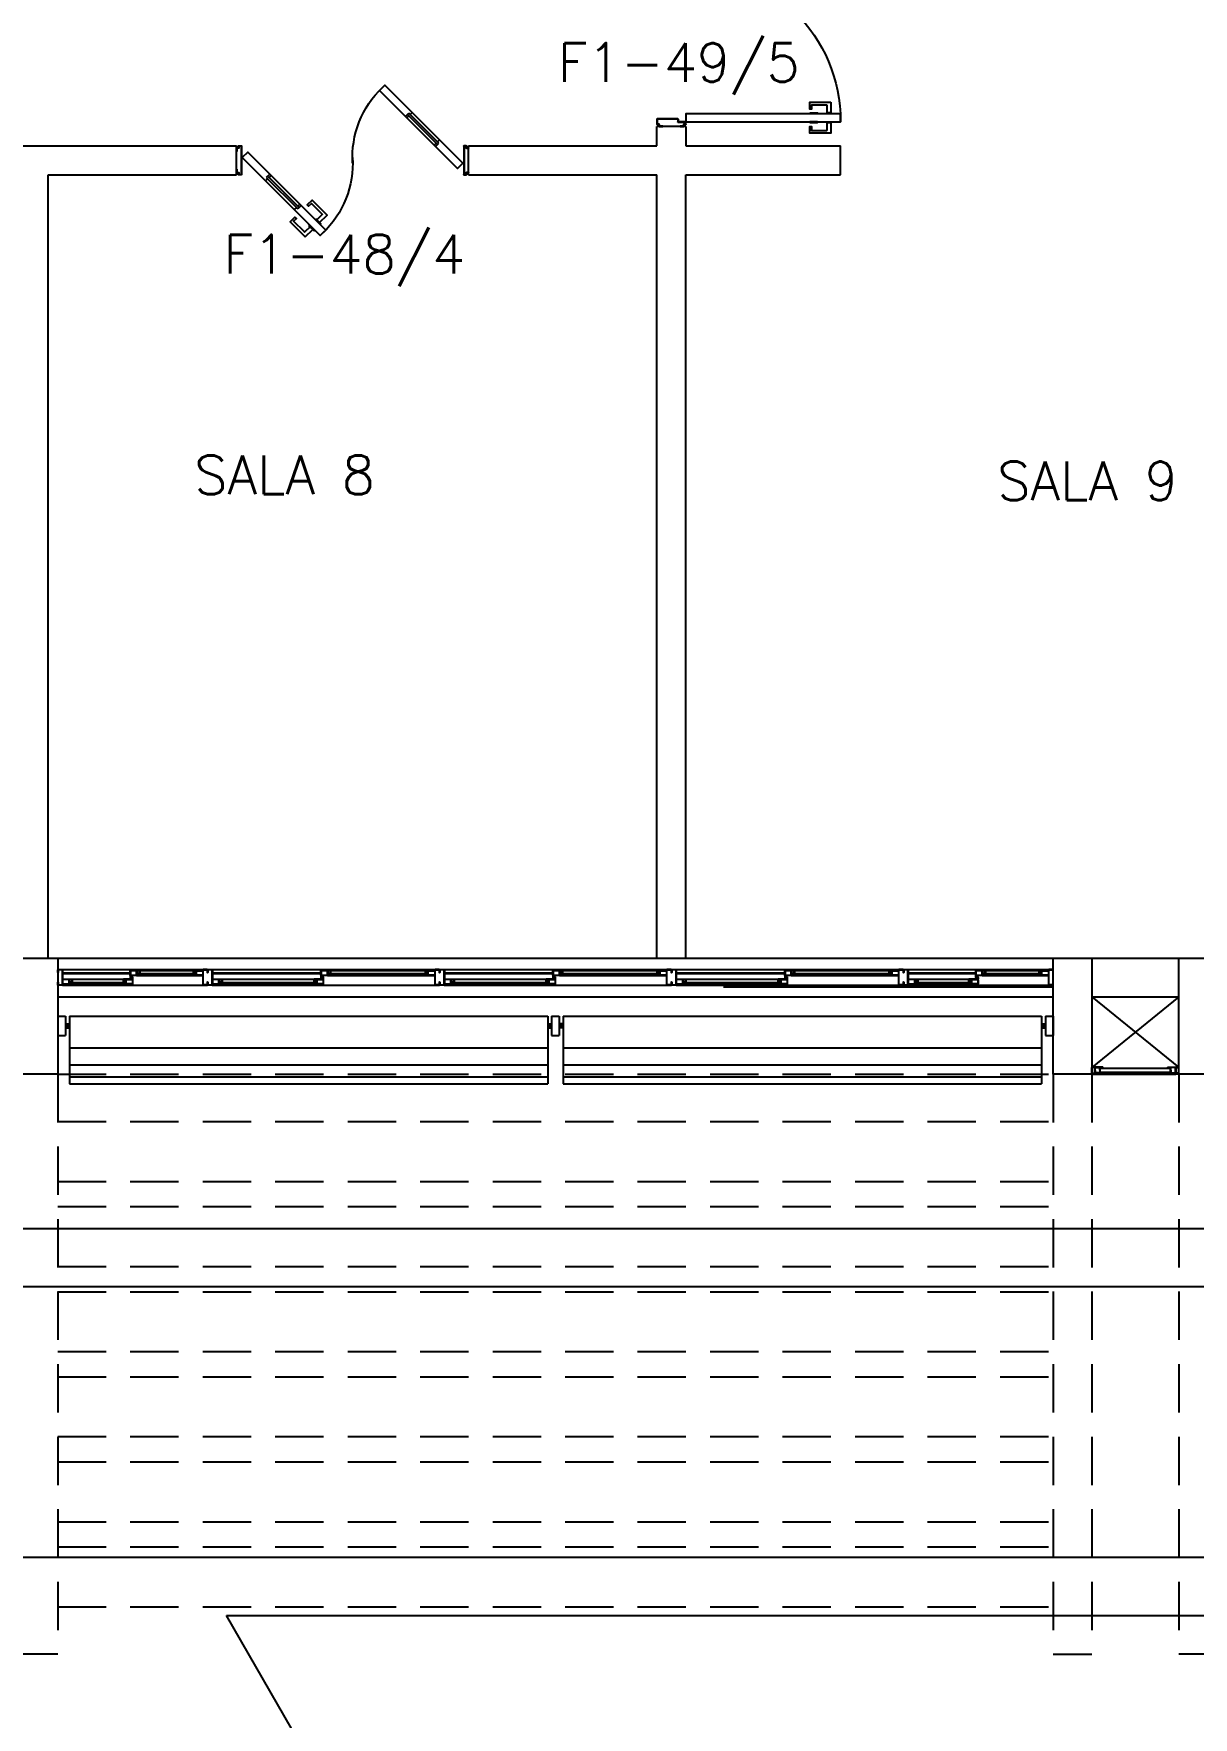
# Model space of a CAD drawing. Header units: millimetres. Extents: x 2801 to 3319, y 1187 to 1422.
# Drawn here: x 3021.05 to 3027.05, y 1310.42 to 1319.13 of the extents above; entities that cross this region are included whole.
import ezdxf

# ---------------------------------------------------------------- set-up
doc = ezdxf.new("R2010")
doc.units = ezdxf.units.MM
doc.linetypes.add('HIDDEN', pattern=[0.375, 0.25, -0.125])
for name, color, linetype in [('AR- ALV1', 235, 'Continuous'), ('AR-ALV', 2, 'Continuous'), ('AR-BRISES', 1, 'Continuous'), ('AR-CALÇADA', 1, 'Continuous'), ('AR-ESQ', 1, 'Continuous'), ('AR-ESTC', 3, 'Continuous'), ('AR-PEITORIL', 1, 'Continuous'), ('AR-PERGOLAPROJ', 1, 'HIDDEN'), ('ar-podotactil', 1, 'Continuous'), ('AR-PORTA', 1, 'Continuous'), ('AR-SHAFT', 1, 'Continuous'), ('BR-LINHAS', 1, 'Continuous'), ('BR-MONTANTE', 242, 'Continuous'), ('BR-PAINEL', 1, 'Continuous'), ('BR-SUPORTE', 1, 'Continuous'), ('DT-ESQ-BAGUETE-C', 2, 'Continuous'), ('DT-ESQ-BAGUETE-V', 1, 'Continuous'), ('DT-ESQ-CHAPA DOBRADA-V', 1, 'Continuous'), ('DT-ESQ-PERFIL CADEIRA-C', 2, 'Continuous'), ('DT-ESQ-PERFIL CADEIRA-V', 1, 'Continuous'), ('DT-ESQ-PERFIL U SIMPLES-C', 2, 'Continuous'), ('DT-ESQ-PERFIL U-C', 2, 'Continuous'), ('DT-ESQ-PERFIL U-V', 1, 'Continuous'), ('DT-ESQ-VENEZIANA-C', 2, 'Continuous'), ('DT-ESQ-VENEZIANA-V', 2, 'Continuous'), ('DT-ESQ-VIDRO-C', 2, 'Continuous'), ('ENDEREÇO', 2, 'Continuous'), ('maçaneta', 1, 'Continuous'), ('mov', 1, 'Continuous'), ('PG-PROJ', 1, 'HIDDEN'), ('PM-PERFIL U-C', 2, 'Continuous'), ('PM-VIDRO', 1, 'Continuous'), ('pm1', 2, 'Continuous'), ('pm2', 2, 'Continuous'), ('TEXTO', 2, 'Continuous')]:
    doc.layers.add(name, color=color, linetype=linetype)
doc.styles.add('UNB-100', font='simplex.shx', dxfattribs={"height": 0.2})
doc.styles.add('UNB1-100', font='simplex.shx', dxfattribs={"height": 0.2})

# ---------------------------------------------------------------- blocks, each defined once
blk = doc.blocks.new('EF40-P')
at = {"layer": 'DT-ESQ-BAGUETE-C', "color": 2, "ltscale": 0.1}
for points in [[(0.4225, -0.08), (0.409, -0.08), (0.409, -0.0785), (0.422, -0.0785, 0.414214), (0.4225, -0.078), (0.4225, -0.067, 0.414214), (0.422, -0.0665), (0.409, -0.0665), (0.409, -0.065), (0.4225, -0.065, -0.414214), (0.424, -0.0665), (0.424, -0.0785, -0.414214)], [(0.7015, -0.08), (0.715, -0.08), (0.715, -0.0785), (0.702, -0.0785, -0.414214), (0.7015, -0.078), (0.7015, -0.067, -0.414214), (0.702, -0.0665), (0.715, -0.0665), (0.715, -0.065), (0.7015, -0.065, 0.414214), (0.7, -0.0665), (0.7, -0.0785, 0.414214)], [(1.41, -0.08), (1.3965, -0.08), (1.3965, -0.0785), (1.4095, -0.0785, 0.414214), (1.41, -0.078), (1.41, -0.067, 0.414214), (1.4095, -0.0665), (1.3965, -0.0665), (1.3965, -0.065), (1.41, -0.065, -0.414214), (1.4115, -0.0665), (1.4115, -0.0785, -0.414214)], [(1.9015, -0.08), (1.915, -0.08), (1.915, -0.0785), (1.902, -0.0785, -0.414214), (1.9015, -0.078), (1.9015, -0.067, -0.414214), (1.902, -0.0665), (1.915, -0.0665), (1.915, -0.065), (1.9015, -0.065, 0.414214), (1.9, -0.0665), (1.9, -0.0785, 0.414214)], [(2.61, -0.08), (2.5965, -0.08), (2.5965, -0.0785), (2.6095, -0.0785, 0.414214), (2.61, -0.078), (2.61, -0.067, 0.414214), (2.6095, -0.0665), (2.5965, -0.0665), (2.5965, -0.065), (2.61, -0.065, -0.414214), (2.6115, -0.0665), (2.6115, -0.0785, -0.414214)], [(3.1015, -0.08), (3.115, -0.08), (3.115, -0.0785), (3.102, -0.0785, -0.414214), (3.1015, -0.078), (3.1015, -0.067, -0.414214), (3.102, -0.0665), (3.115, -0.0665), (3.115, -0.065), (3.1015, -0.065, 0.414214), (3.1, -0.0665), (3.1, -0.0785, 0.414214)], [(3.81, -0.08), (3.7965, -0.08), (3.7965, -0.0785), (3.8095, -0.0785, 0.414214), (3.81, -0.078), (3.81, -0.067, 0.414214), (3.8095, -0.0665), (3.7965, -0.0665), (3.7965, -0.065), (3.81, -0.065, -0.414214), (3.8115, -0.0665), (3.8115, -0.0785, -0.414214)], [(4.3015, -0.08), (4.315, -0.08), (4.315, -0.0785), (4.302, -0.0785, -0.414214), (4.3015, -0.078), (4.3015, -0.067, -0.414214), (4.302, -0.0665), (4.315, -0.0665), (4.315, -0.065), (4.3015, -0.065, 0.414214), (4.3, -0.0665), (4.3, -0.0785, 0.414214)], [(4.7975, -0.08), (4.784, -0.08), (4.784, -0.0785), (4.797, -0.0785, 0.414214), (4.7975, -0.078), (4.7975, -0.067, 0.414214), (4.797, -0.0665), (4.784, -0.0665), (4.784, -0.065), (4.7975, -0.065, -0.414214), (4.799, -0.0665), (4.799, -0.0785, -0.414214)], [(5.0765, -0.08), (5.09, -0.08), (5.09, -0.0785), (5.077, -0.0785, -0.414214), (5.0765, -0.078), (5.0765, -0.067, -0.414214), (5.077, -0.0665), (5.09, -0.0665), (5.09, -0.065), (5.0765, -0.065, 0.414214), (5.075, -0.0665), (5.075, -0.0785, 0.414214)], [(0.0735, -0.125), (0.06, -0.125), (0.06, -0.1235), (0.073, -0.1235, 0.414214), (0.0735, -0.123), (0.0735, -0.112, 0.414214), (0.073, -0.1115), (0.06, -0.1115), (0.06, -0.11), (0.0735, -0.11, -0.414214), (0.075, -0.1115), (0.075, -0.1235, -0.414214)], [(0.339, -0.125), (0.3525, -0.125), (0.3525, -0.1235), (0.3395, -0.1235, -0.414214), (0.339, -0.123), (0.339, -0.112, -0.414214), (0.3395, -0.1115), (0.3525, -0.1115), (0.3525, -0.11), (0.339, -0.11, 0.414214), (0.3375, -0.1115), (0.3375, -0.1235, 0.414214)], [(0.8485, -0.125), (0.835, -0.125), (0.835, -0.1235), (0.848, -0.1235, 0.414214), (0.8485, -0.123), (0.8485, -0.112, 0.414214), (0.848, -0.1115), (0.835, -0.1115), (0.835, -0.11), (0.8485, -0.11, -0.414214), (0.85, -0.1115), (0.85, -0.1235, -0.414214)], [(1.3265, -0.125), (1.34, -0.125), (1.34, -0.1235), (1.327, -0.1235, -0.414214), (1.3265, -0.123), (1.3265, -0.112, -0.414214), (1.327, -0.1115), (1.34, -0.1115), (1.34, -0.11), (1.3265, -0.11, 0.414214), (1.325, -0.1115), (1.325, -0.1235, 0.414214)], [(2.0485, -0.125), (2.035, -0.125), (2.035, -0.1235), (2.048, -0.1235, 0.414214), (2.0485, -0.123), (2.0485, -0.112, 0.414214), (2.048, -0.1115), (2.035, -0.1115), (2.035, -0.11), (2.0485, -0.11, -0.414214), (2.05, -0.1115), (2.05, -0.1235, -0.414214)], [(2.5265, -0.125), (2.54, -0.125), (2.54, -0.1235), (2.527, -0.1235, -0.414214), (2.5265, -0.123), (2.5265, -0.112, -0.414214), (2.527, -0.1115), (2.54, -0.1115), (2.54, -0.11), (2.5265, -0.11, 0.414214), (2.525, -0.1115), (2.525, -0.1235, 0.414214)], [(3.2485, -0.125), (3.235, -0.125), (3.235, -0.1235), (3.248, -0.1235, 0.414214), (3.2485, -0.123), (3.2485, -0.112, 0.414214), (3.248, -0.1115), (3.235, -0.1115), (3.235, -0.11), (3.2485, -0.11, -0.414214), (3.25, -0.1115), (3.25, -0.1235, -0.414214)], [(3.7265, -0.125), (3.74, -0.125), (3.74, -0.1235), (3.727, -0.1235, -0.414214), (3.7265, -0.123), (3.7265, -0.112, -0.414214), (3.727, -0.1115), (3.74, -0.1115), (3.74, -0.11), (3.7265, -0.11, 0.414214), (3.725, -0.1115), (3.725, -0.1235, 0.414214)], [(4.4485, -0.125), (4.435, -0.125), (4.435, -0.1235), (4.448, -0.1235, 0.414214), (4.4485, -0.123), (4.4485, -0.112, 0.414214), (4.448, -0.1115), (4.435, -0.1115), (4.435, -0.11), (4.4485, -0.11, -0.414214), (4.45, -0.1115), (4.45, -0.1235, -0.414214)], [(4.714, -0.125), (4.7275, -0.125), (4.7275, -0.1235), (4.7145, -0.1235, -0.414214), (4.714, -0.123), (4.714, -0.112, -0.414214), (4.7145, -0.1115), (4.7275, -0.1115), (4.7275, -0.11), (4.714, -0.11, 0.414214), (4.7125, -0.1115), (4.7125, -0.1235, 0.414214)]]:
    blk.add_lwpolyline(points, format="xyb", close=True, dxfattribs=at)
at = {"layer": 'DT-ESQ-BAGUETE-V', "ltscale": 0.1}
for p, q in [((0.4225, -0.065), (0.7015, -0.065)), ((1.41, -0.065), (1.9015, -0.065)), ((2.61, -0.065), (3.1015, -0.065)), ((3.81, -0.065), (4.3015, -0.065)), ((4.7975, -0.065), (5.0765, -0.065))]:
    blk.add_line(p, q, dxfattribs=at)
at = {"layer": 'DT-ESQ-BAGUETE-V', "color": 1, "ltscale": 0.1}
for p, q in [((0.0735, -0.11), (0.339, -0.11)), ((0.8485, -0.11), (1.3265, -0.11)), ((2.0485, -0.11), (2.5265, -0.11)), ((3.2485, -0.11), (3.7265, -0.11)), ((4.4485, -0.11), (4.714, -0.11))]:
    blk.add_line(p, q, dxfattribs=at)
at = {"layer": 'DT-ESQ-CHAPA DOBRADA-V', "ltscale": 0.1}
for p, q in [((0.025, -0.077), (0.374, -0.077)), ((0.025, -0.08), (0.374, -0.08)), ((0.8, -0.077), (1.3615, -0.077)), ((0.8, -0.08), (1.3615, -0.08)), ((4.4, -0.077), (4.749, -0.077)), ((4.4, -0.08), (4.749, -0.08))]:
    blk.add_line(p, q, dxfattribs=at)
at = {"layer": 'DT-ESQ-CHAPA DOBRADA-V', "color": 1, "ltscale": 0.1}
for p, q in [((2, -0.077), (2.5615, -0.077)), ((2, -0.08), (2.5615, -0.08)), ((3.2, -0.077), (3.7615, -0.077)), ((3.2, -0.08), (3.7615, -0.08))]:
    blk.add_line(p, q, dxfattribs=at)
at = {"layer": 'DT-ESQ-PERFIL CADEIRA-C', "color": 2, "ltscale": 0.1}
for p, q in [((0.025, -0.1335), (0.0735, -0.1335)), ((0.3855, -0.1335), (0.339, -0.1335)), ((0.376, -0.0885), (0.4225, -0.0885)), ((0.75, -0.0885), (0.7015, -0.0885)), ((0.8, -0.1335), (0.8485, -0.1335)), ((1.373, -0.1335), (1.3265, -0.1335)), ((1.3635, -0.0885), (1.41, -0.0885)), ((1.95, -0.0885), (1.9015, -0.0885)), ((2, -0.1335), (2.0485, -0.1335)), ((2.573, -0.1335), (2.5265, -0.1335)), ((2.5635, -0.0885), (2.61, -0.0885)), ((3.15, -0.0885), (3.1015, -0.0885)), ((3.2, -0.1335), (3.2485, -0.1335)), ((3.773, -0.1335), (3.7265, -0.1335)), ((3.7635, -0.0885), (3.81, -0.0885)), ((4.35, -0.0885), (4.3015, -0.0885)), ((4.7605, -0.1335), (4.714, -0.1335)), ((4.751, -0.0885), (4.7975, -0.0885)), ((5.125, -0.0885), (5.0765, -0.0885))]:
    blk.add_line(p, q, dxfattribs=at)
at = {"layer": 'DT-ESQ-PERFIL CADEIRA-C', "ltscale": 0.1}
blk.add_line((4.4, -0.1335), (4.4485, -0.1335), dxfattribs=at)
at = {"layer": 'DT-ESQ-PERFIL CADEIRA-C', "color": 2, "ltscale": 0.1}
for points in [[(0.4225, -0.087, -1), (0.4225, -0.09), (0.376, -0.09, -0.414214), (0.374, -0.088), (0.374, -0.067, -0.414214), (0.376, -0.065), (0.4075, -0.065, -0.414214), (0.409, -0.0665), (0.409, -0.087)], [(0.409, -0.0885, -0.198913), (0.4079, -0.0881, -0.198913), (0.4075, -0.087), (0.4075, -0.067, 0.414214), (0.407, -0.0665), (0.376, -0.0665, 0.414214), (0.3755, -0.067), (0.3755, -0.088, 0.414214), (0.376, -0.0885)], [(0.7015, -0.09), (0.75, -0.09), (0.75, -0.0885), (0.715, -0.0885, 0.198912), (0.7161, -0.0881, 0.198913), (0.7165, -0.087), (0.7165, -0.067, -0.414214), (0.717, -0.0665), (0.75, -0.0665), (0.75, -0.065), (0.7165, -0.065, 0.414214), (0.715, -0.0665), (0.715, -0.0785), (0.715, -0.08), (0.715, -0.087), (0.7015, -0.087, 1)], [(1.41, -0.087, -1), (1.41, -0.09), (1.3635, -0.09, -0.414214), (1.3615, -0.088), (1.3615, -0.067, -0.414214), (1.3635, -0.065), (1.395, -0.065, -0.414214), (1.3965, -0.0665), (1.3965, -0.087)], [(1.3965, -0.0885, -0.198913), (1.3954, -0.0881, -0.198913), (1.395, -0.087), (1.395, -0.067, 0.414214), (1.3945, -0.0665), (1.3635, -0.0665, 0.414214), (1.363, -0.067), (1.363, -0.088, 0.414214), (1.3635, -0.0885)], [(1.9015, -0.09), (1.95, -0.09), (1.95, -0.0885), (1.915, -0.0885, 0.198912), (1.9161, -0.0881, 0.198913), (1.9165, -0.087), (1.9165, -0.067, -0.414214), (1.917, -0.0665), (1.95, -0.0665), (1.95, -0.065), (1.9165, -0.065, 0.414214), (1.915, -0.0665), (1.915, -0.0785), (1.915, -0.08), (1.915, -0.087), (1.9015, -0.087, 1)], [(2.61, -0.087, -1), (2.61, -0.09), (2.5635, -0.09, -0.414214), (2.5615, -0.088), (2.5615, -0.067, -0.414214), (2.5635, -0.065), (2.595, -0.065, -0.414214), (2.5965, -0.0665), (2.5965, -0.087)], [(2.5965, -0.0885, -0.198913), (2.5954, -0.0881, -0.198913), (2.595, -0.087), (2.595, -0.067, 0.414214), (2.5945, -0.0665), (2.5635, -0.0665, 0.414214), (2.563, -0.067), (2.563, -0.088, 0.414214), (2.5635, -0.0885)], [(3.1015, -0.09), (3.15, -0.09), (3.15, -0.0885), (3.115, -0.0885, 0.198912), (3.1161, -0.0881, 0.198913), (3.1165, -0.087), (3.1165, -0.067, -0.414214), (3.117, -0.0665), (3.15, -0.0665), (3.15, -0.065), (3.1165, -0.065, 0.414214), (3.115, -0.0665), (3.115, -0.0785), (3.115, -0.08), (3.115, -0.087), (3.1015, -0.087, 1)], [(3.81, -0.087, -1), (3.81, -0.09), (3.7635, -0.09, -0.414214), (3.7615, -0.088), (3.7615, -0.067, -0.414214), (3.7635, -0.065), (3.795, -0.065, -0.414214), (3.7965, -0.0665), (3.7965, -0.087)], [(3.7965, -0.0885, -0.198913), (3.7954, -0.0881, -0.198913), (3.795, -0.087), (3.795, -0.067, 0.414214), (3.7945, -0.0665), (3.7635, -0.0665, 0.414214), (3.763, -0.067), (3.763, -0.088, 0.414214), (3.7635, -0.0885)], [(4.3015, -0.09), (4.35, -0.09), (4.35, -0.0885), (4.315, -0.0885, 0.198912), (4.3161, -0.0881, 0.198913), (4.3165, -0.087), (4.3165, -0.067, -0.414214), (4.317, -0.0665), (4.35, -0.0665), (4.35, -0.065), (4.3165, -0.065, 0.414214), (4.315, -0.0665), (4.315, -0.0785), (4.315, -0.08), (4.315, -0.087), (4.3015, -0.087, 1)], [(4.7975, -0.087, -1), (4.7975, -0.09), (4.751, -0.09, -0.414214), (4.749, -0.088), (4.749, -0.067, -0.414214), (4.751, -0.065), (4.7825, -0.065, -0.414214), (4.784, -0.0665), (4.784, -0.087)], [(4.784, -0.0885, -0.198913), (4.7829, -0.0881, -0.198913), (4.7825, -0.087), (4.7825, -0.067, 0.414214), (4.782, -0.0665), (4.751, -0.0665, 0.414214), (4.7505, -0.067), (4.7505, -0.088, 0.414214), (4.751, -0.0885)], [(5.0765, -0.09), (5.125, -0.09), (5.125, -0.0885), (5.09, -0.0885, 0.198912), (5.0911, -0.0881, 0.198913), (5.0915, -0.087), (5.0915, -0.067, -0.414214), (5.092, -0.0665), (5.125, -0.0665), (5.125, -0.065), (5.0915, -0.065, 0.414214), (5.09, -0.0665), (5.09, -0.0785), (5.09, -0.08), (5.09, -0.087), (5.0765, -0.087, 1)], [(0.0735, -0.135), (0.025, -0.135), (0.025, -0.1335), (0.06, -0.1335, -0.198912), (0.0589, -0.1331, -0.198913), (0.0585, -0.132), (0.0585, -0.112, 0.414214), (0.058, -0.1115), (0.025, -0.1115), (0.025, -0.11), (0.0585, -0.11, -0.414214), (0.06, -0.1115), (0.06, -0.1235), (0.06, -0.125), (0.06, -0.132), (0.0735, -0.132, -1)], [(0.339, -0.132, 1), (0.339, -0.135), (0.3855, -0.135, 0.414214), (0.3875, -0.133), (0.3875, -0.112, 0.414214), (0.3855, -0.11), (0.354, -0.11, 0.414214), (0.3525, -0.1115), (0.3525, -0.132)], [(0.3525, -0.1335, 0.198913), (0.3536, -0.1331, 0.198913), (0.354, -0.132), (0.354, -0.112, -0.414214), (0.3545, -0.1115), (0.3855, -0.1115, -0.414214), (0.386, -0.112), (0.386, -0.133, -0.414214), (0.3855, -0.1335)], [(0.8485, -0.135), (0.8, -0.135), (0.8, -0.1335), (0.835, -0.1335, -0.198912), (0.8339, -0.1331, -0.198913), (0.8335, -0.132), (0.8335, -0.112, 0.414214), (0.833, -0.1115), (0.8, -0.1115), (0.8, -0.11), (0.8335, -0.11, -0.414214), (0.835, -0.1115), (0.835, -0.1235), (0.835, -0.125), (0.835, -0.132), (0.8485, -0.132, -1)], [(1.3265, -0.132, 1), (1.3265, -0.135), (1.373, -0.135, 0.414214), (1.375, -0.133), (1.375, -0.112, 0.414214), (1.373, -0.11), (1.3415, -0.11, 0.414214), (1.34, -0.1115), (1.34, -0.132)], [(1.34, -0.1335, 0.198913), (1.3411, -0.1331, 0.198913), (1.3415, -0.132), (1.3415, -0.112, -0.414214), (1.342, -0.1115), (1.373, -0.1115, -0.414214), (1.3735, -0.112), (1.3735, -0.133, -0.414214), (1.373, -0.1335)], [(2.0485, -0.135), (2, -0.135), (2, -0.1335), (2.035, -0.1335, -0.198912), (2.0339, -0.1331, -0.198913), (2.0335, -0.132), (2.0335, -0.112, 0.414214), (2.033, -0.1115), (2, -0.1115), (2, -0.11), (2.0335, -0.11, -0.414214), (2.035, -0.1115), (2.035, -0.1235), (2.035, -0.125), (2.035, -0.132), (2.0485, -0.132, -1)], [(2.5265, -0.132, 1), (2.5265, -0.135), (2.573, -0.135, 0.414214), (2.575, -0.133), (2.575, -0.112, 0.414214), (2.573, -0.11), (2.5415, -0.11, 0.414214), (2.54, -0.1115), (2.54, -0.132)], [(2.54, -0.1335, 0.198913), (2.5411, -0.1331, 0.198913), (2.5415, -0.132), (2.5415, -0.112, -0.414214), (2.542, -0.1115), (2.573, -0.1115, -0.414214), (2.5735, -0.112), (2.5735, -0.133, -0.414214), (2.573, -0.1335)], [(3.2485, -0.135), (3.2, -0.135), (3.2, -0.1335), (3.235, -0.1335, -0.198912), (3.2339, -0.1331, -0.198913), (3.2335, -0.132), (3.2335, -0.112, 0.414214), (3.233, -0.1115), (3.2, -0.1115), (3.2, -0.11), (3.2335, -0.11, -0.414214), (3.235, -0.1115), (3.235, -0.1235), (3.235, -0.125), (3.235, -0.132), (3.2485, -0.132, -1)], [(3.7265, -0.132, 1), (3.7265, -0.135), (3.773, -0.135, 0.414214), (3.775, -0.133), (3.775, -0.112, 0.414214), (3.773, -0.11), (3.7415, -0.11, 0.414214), (3.74, -0.1115), (3.74, -0.132)], [(3.74, -0.1335, 0.198913), (3.7411, -0.1331, 0.198913), (3.7415, -0.132), (3.7415, -0.112, -0.414214), (3.742, -0.1115), (3.773, -0.1115, -0.414214), (3.7735, -0.112), (3.7735, -0.133, -0.414214), (3.773, -0.1335)], [(4.4485, -0.135), (4.4, -0.135), (4.4, -0.1335), (4.435, -0.1335, -0.198912), (4.4339, -0.1331, -0.198913), (4.4335, -0.132), (4.4335, -0.112, 0.414214), (4.433, -0.1115), (4.4, -0.1115), (4.4, -0.11), (4.4335, -0.11, -0.414214), (4.435, -0.1115), (4.435, -0.1235), (4.435, -0.125), (4.435, -0.132), (4.4485, -0.132, -1)], [(4.714, -0.132, 1), (4.714, -0.135), (4.7605, -0.135, 0.414214), (4.7625, -0.133), (4.7625, -0.112, 0.414214), (4.7605, -0.11), (4.729, -0.11, 0.414214), (4.7275, -0.1115), (4.7275, -0.132)], [(4.7275, -0.1335, 0.198913), (4.7286, -0.1331, 0.198913), (4.729, -0.132), (4.729, -0.112, -0.414214), (4.7295, -0.1115), (4.7605, -0.1115, -0.414214), (4.761, -0.112), (4.761, -0.133, -0.414214), (4.7605, -0.1335)]]:
    blk.add_lwpolyline(points, format="xyb", close=True, dxfattribs=at)
at = {"layer": 'DT-ESQ-PERFIL CADEIRA-V', "color": 1, "ltscale": 0.1}
for p, q in [((0.0735, -0.135), (0.339, -0.135)), ((0.8485, -0.135), (1.3265, -0.135)), ((2.0485, -0.135), (2.5265, -0.135)), ((2.595, -0.09), (3.1015, -0.09)), ((3.795, -0.09), (4.3015, -0.09)), ((4.4485, -0.135), (4.714, -0.135)), ((4.7825, -0.09), (5.0765, -0.09))]:
    blk.add_line(p, q, dxfattribs=at)
at = {"layer": 'DT-ESQ-PERFIL CADEIRA-V', "ltscale": 0.1}
for p, q in [((0.4075, -0.09), (0.7015, -0.09)), ((1.395, -0.09), (1.9015, -0.09))]:
    blk.add_line(p, q, dxfattribs=at)
at = {"layer": 'DT-ESQ-PERFIL CADEIRA-V', "color": 2, "ltscale": 0.1}
blk.add_line((3.2485, -0.135), (3.7265, -0.135), dxfattribs=at)
at = {"layer": 'DT-ESQ-PERFIL U SIMPLES-C', "color": 2, "ltscale": 0.1}
for points in [[(0.376, -0.102), (0.384, -0.102), (0.384, -0.1005), (0.376, -0.1005, -0.414214), (0.3755, -0.1), (0.3755, -0.092, -0.414214), (0.376, -0.0915), (0.384, -0.0915), (0.384, -0.09), (0.376, -0.09, 0.414214), (0.374, -0.092), (0.374, -0.1, 0.414214)], [(0.3855, -0.098), (0.3775, -0.098), (0.3775, -0.0995), (0.3855, -0.0995, -0.414214), (0.386, -0.1), (0.386, -0.108, -0.414214), (0.3855, -0.1085), (0.3775, -0.1085), (0.3775, -0.11), (0.3855, -0.11, 0.414214), (0.3875, -0.108), (0.3875, -0.1, 0.414214)], [(1.3635, -0.102), (1.3715, -0.102), (1.3715, -0.1005), (1.3635, -0.1005, -0.414214), (1.363, -0.1), (1.363, -0.092, -0.414214), (1.3635, -0.0915), (1.3715, -0.0915), (1.3715, -0.09), (1.3635, -0.09, 0.414214), (1.3615, -0.092), (1.3615, -0.1, 0.414214)], [(1.373, -0.098), (1.365, -0.098), (1.365, -0.0995), (1.373, -0.0995, -0.414214), (1.3735, -0.1), (1.3735, -0.108, -0.414214), (1.373, -0.1085), (1.365, -0.1085), (1.365, -0.11), (1.373, -0.11, 0.414214), (1.375, -0.108), (1.375, -0.1, 0.414214)], [(2.5635, -0.102), (2.5715, -0.102), (2.5715, -0.1005), (2.5635, -0.1005, -0.414214), (2.563, -0.1), (2.563, -0.092, -0.414214), (2.5635, -0.0915), (2.5715, -0.0915), (2.5715, -0.09), (2.5635, -0.09, 0.414214), (2.5615, -0.092), (2.5615, -0.1, 0.414214)], [(2.573, -0.098), (2.565, -0.098), (2.565, -0.0995), (2.573, -0.0995, -0.414214), (2.5735, -0.1), (2.5735, -0.108, -0.414214), (2.573, -0.1085), (2.565, -0.1085), (2.565, -0.11), (2.573, -0.11, 0.414214), (2.575, -0.108), (2.575, -0.1, 0.414214)], [(3.7635, -0.102), (3.7715, -0.102), (3.7715, -0.1005), (3.7635, -0.1005, -0.414214), (3.763, -0.1), (3.763, -0.092, -0.414214), (3.7635, -0.0915), (3.7715, -0.0915), (3.7715, -0.09), (3.7635, -0.09, 0.414214), (3.7615, -0.092), (3.7615, -0.1, 0.414214)], [(3.773, -0.098), (3.765, -0.098), (3.765, -0.0995), (3.773, -0.0995, -0.414214), (3.7735, -0.1), (3.7735, -0.108, -0.414214), (3.773, -0.1085), (3.765, -0.1085), (3.765, -0.11), (3.773, -0.11, 0.414214), (3.775, -0.108), (3.775, -0.1, 0.414214)], [(4.751, -0.102), (4.759, -0.102), (4.759, -0.1005), (4.751, -0.1005, -0.414214), (4.7505, -0.1), (4.7505, -0.092, -0.414214), (4.751, -0.0915), (4.759, -0.0915), (4.759, -0.09), (4.751, -0.09, 0.414214), (4.749, -0.092), (4.749, -0.1, 0.414214)], [(4.7605, -0.098), (4.7525, -0.098), (4.7525, -0.0995), (4.7605, -0.0995, -0.414214), (4.761, -0.1), (4.761, -0.108, -0.414214), (4.7605, -0.1085), (4.7525, -0.1085), (4.7525, -0.11), (4.7605, -0.11, 0.414214), (4.7625, -0.108), (4.7625, -0.1, 0.414214)]]:
    blk.add_lwpolyline(points, format="xyb", close=True, dxfattribs=at)
at = {"layer": 'DT-ESQ-PERFIL U-C', "color": 2, "ltscale": 0.1}
for points in [[(0, -0.0615, -0.414214), (0.0015, -0.06), (0.0235, -0.06, -0.414214), (0.025, -0.0615), (0.025, -0.1385, -0.414214), (0.0235, -0.14), (0.0015, -0.14, -0.414214), (0, -0.1385), (0, -0.125), (0.0015, -0.125), (0.0015, -0.138, 0.414214), (0.002, -0.1385), (0.023, -0.1385, 0.414214), (0.0235, -0.138), (0.0235, -0.062, 0.414214), (0.023, -0.0615), (0.002, -0.0615, 0.414214), (0.0015, -0.062), (0.0015, -0.075), (0, -0.075)], [(0.775, -0.0615, 0.414214), (0.7735, -0.06), (0.7515, -0.06, 0.414214), (0.75, -0.0615), (0.75, -0.1385, 0.414214), (0.7515, -0.14), (0.7735, -0.14, 0.414214), (0.775, -0.1385), (0.775, -0.125), (0.7735, -0.125), (0.7735, -0.138, -0.414214), (0.773, -0.1385), (0.752, -0.1385, -0.414214), (0.7515, -0.138), (0.7515, -0.062, -0.414214), (0.752, -0.0615), (0.773, -0.0615, -0.414214), (0.7735, -0.062), (0.7735, -0.075), (0.775, -0.075)], [(0.775, -0.0615, -0.414214), (0.7765, -0.06), (0.7985, -0.06, -0.414214), (0.8, -0.0615), (0.8, -0.1385, -0.414214), (0.7985, -0.14), (0.7765, -0.14, -0.414214), (0.775, -0.1385), (0.775, -0.125), (0.7765, -0.125), (0.7765, -0.138, 0.414214), (0.777, -0.1385), (0.798, -0.1385, 0.414214), (0.7985, -0.138), (0.7985, -0.062, 0.414214), (0.798, -0.0615), (0.777, -0.0615, 0.414214), (0.7765, -0.062), (0.7765, -0.075), (0.775, -0.075)], [(1.975, -0.0615, 0.414214), (1.9735, -0.06), (1.9515, -0.06, 0.414214), (1.95, -0.0615), (1.95, -0.1385, 0.414214), (1.9515, -0.14), (1.9735, -0.14, 0.414214), (1.975, -0.1385), (1.975, -0.125), (1.9735, -0.125), (1.9735, -0.138, -0.414214), (1.973, -0.1385), (1.952, -0.1385, -0.414214), (1.9515, -0.138), (1.9515, -0.062, -0.414214), (1.952, -0.0615), (1.973, -0.0615, -0.414214), (1.9735, -0.062), (1.9735, -0.075), (1.975, -0.075)], [(1.975, -0.0615, -0.414214), (1.9765, -0.06), (1.9985, -0.06, -0.414214), (2, -0.0615), (2, -0.1385, -0.414214), (1.9985, -0.14), (1.9765, -0.14, -0.414214), (1.975, -0.1385), (1.975, -0.125), (1.9765, -0.125), (1.9765, -0.138, 0.414214), (1.977, -0.1385), (1.998, -0.1385, 0.414214), (1.9985, -0.138), (1.9985, -0.062, 0.414214), (1.998, -0.0615), (1.977, -0.0615, 0.414214), (1.9765, -0.062), (1.9765, -0.075), (1.975, -0.075)], [(3.175, -0.0615, 0.414214), (3.1735, -0.06), (3.1515, -0.06, 0.414214), (3.15, -0.0615), (3.15, -0.1385, 0.414214), (3.1515, -0.14), (3.1735, -0.14, 0.414214), (3.175, -0.1385), (3.175, -0.125), (3.1735, -0.125), (3.1735, -0.138, -0.414214), (3.173, -0.1385), (3.152, -0.1385, -0.414214), (3.1515, -0.138), (3.1515, -0.062, -0.414214), (3.152, -0.0615), (3.173, -0.0615, -0.414214), (3.1735, -0.062), (3.1735, -0.075), (3.175, -0.075)], [(3.175, -0.0615, -0.414214), (3.1765, -0.06), (3.1985, -0.06, -0.414214), (3.2, -0.0615), (3.2, -0.1385, -0.414214), (3.1985, -0.14), (3.1765, -0.14, -0.414214), (3.175, -0.1385), (3.175, -0.125), (3.1765, -0.125), (3.1765, -0.138, 0.414214), (3.177, -0.1385), (3.198, -0.1385, 0.414214), (3.1985, -0.138), (3.1985, -0.062, 0.414214), (3.198, -0.0615), (3.177, -0.0615, 0.414214), (3.1765, -0.062), (3.1765, -0.075), (3.175, -0.075)], [(4.375, -0.0615, 0.414214), (4.3735, -0.06), (4.3515, -0.06, 0.414214), (4.35, -0.0615), (4.35, -0.1385, 0.414214), (4.3515, -0.14), (4.3735, -0.14, 0.414214), (4.375, -0.1385), (4.375, -0.125), (4.3735, -0.125), (4.3735, -0.138, -0.414214), (4.373, -0.1385), (4.352, -0.1385, -0.414214), (4.3515, -0.138), (4.3515, -0.062, -0.414214), (4.352, -0.0615), (4.373, -0.0615, -0.414214), (4.3735, -0.062), (4.3735, -0.075), (4.375, -0.075)], [(4.375, -0.0615, -0.414214), (4.3765, -0.06), (4.3985, -0.06, -0.414214), (4.4, -0.0615), (4.4, -0.1385, -0.414214), (4.3985, -0.14), (4.3765, -0.14, -0.414214), (4.375, -0.1385), (4.375, -0.125), (4.3765, -0.125), (4.3765, -0.138, 0.414214), (4.377, -0.1385), (4.398, -0.1385, 0.414214), (4.3985, -0.138), (4.3985, -0.062, 0.414214), (4.398, -0.0615), (4.377, -0.0615, 0.414214), (4.3765, -0.062), (4.3765, -0.075), (4.375, -0.075)], [(5.15, -0.0615, 0.414214), (5.1485, -0.06), (5.1265, -0.06, 0.414214), (5.125, -0.0615), (5.125, -0.1385, 0.414214), (5.1265, -0.14), (5.1485, -0.14, 0.414214), (5.15, -0.1385), (5.15, -0.125), (5.1485, -0.125), (5.1485, -0.138, -0.414214), (5.148, -0.1385), (5.127, -0.1385, -0.414214), (5.1265, -0.138), (5.1265, -0.062, -0.414214), (5.127, -0.0615), (5.148, -0.0615, -0.414214), (5.1485, -0.062), (5.1485, -0.075), (5.15, -0.075)]]:
    blk.add_lwpolyline(points, format="xyb", close=True, dxfattribs=at)
at = {"layer": 'DT-ESQ-PERFIL U-V', "color": 1, "ltscale": 0.1}
for p, q in [((0.0235, -0.06), (0.7515, -0.06)), ((0.7985, -0.06), (1.9515, -0.06)), ((1.9985, -0.06), (3.1515, -0.06)), ((4.3985, -0.06), (5.1265, -0.06)), ((0.0235, -0.14), (0.7515, -0.14)), ((0.7985, -0.14), (1.9515, -0.14)), ((1.9985, -0.14), (3.1515, -0.14)), ((4.3985, -0.14), (5.1265, -0.14))]:
    blk.add_line(p, q, dxfattribs=at)
at = {"layer": 'DT-ESQ-PERFIL U-V', "ltscale": 0.1}
for p, q in [((3.1985, -0.06), (4.3515, -0.06)), ((3.1985, -0.14), (4.3515, -0.14))]:
    blk.add_line(p, q, dxfattribs=at)
at = {"layer": 'DT-ESQ-VIDRO-C', "ltscale": 0.1}
for points in [[(0.7125, -0.085), (0.7125, -0.082), (0.4115, -0.082), (0.4115, -0.085)], [(1.9125, -0.085), (1.9125, -0.082), (1.399, -0.082), (1.399, -0.085)], [(3.1125, -0.085), (3.1125, -0.082), (2.599, -0.082), (2.599, -0.085)], [(4.3125, -0.085), (4.3125, -0.082), (3.799, -0.082), (3.799, -0.085)], [(5.0875, -0.085), (5.0875, -0.082), (4.7865, -0.082), (4.7865, -0.085)], [(0.063, -0.13), (0.063, -0.127), (0.3495, -0.127), (0.3495, -0.13)], [(0.838, -0.13), (0.838, -0.127), (1.337, -0.127), (1.337, -0.13)], [(2.038, -0.13), (2.038, -0.127), (2.537, -0.127), (2.537, -0.13)], [(3.238, -0.13), (3.238, -0.127), (3.737, -0.127), (3.737, -0.13)], [(4.438, -0.13), (4.438, -0.127), (4.7245, -0.127), (4.7245, -0.13)]]:
    blk.add_lwpolyline(points, close=True, dxfattribs=at)
blk = doc.blocks.new('BR-MODULO1')
at = {"layer": 'BR-LINHAS'}
for p, q in [((0.06, -0.2648), (2.535, -0.2648)), ((2.615, -0.2648), (5.09, -0.2648)), ((0.06, -0.3524), (2.535, -0.3524)), ((0.06, -0.4147), (2.535, -0.4147)), ((2.615, -0.3524), (5.09, -0.3524)), ((2.615, -0.4147), (5.09, -0.4147))]:
    blk.add_line(p, q, dxfattribs=at)
at = {"layer": 'BR-MONTANTE'}
for p, q in [((0, -0.1), (0, -0.2)), ((0, -0.1), (0.04, -0.1)), ((0.04, -0.1), (0.04, -0.2)), ((2.5547, -0.1), (2.5947, -0.1)), ((2.5547, -0.1), (2.5547, -0.2)), ((2.5947, -0.1), (2.5947, -0.2)), ((5.11, -0.1), (5.11, -0.2)), ((5.11, -0.1), (5.15, -0.1)), ((5.15, -0.1), (5.15, -0.2)), ((0, -0.2), (0.04, -0.2)), ((2.5547, -0.2), (2.5947, -0.2)), ((5.11, -0.2), (5.15, -0.2))]:
    blk.add_line(p, q, dxfattribs=at)
at = {"layer": 'BR-PAINEL'}
for p, q in [((0.06, -0.1), (2.535, -0.1)), ((0.06, -0.1), (0.06, -0.45)), ((2.535, -0.1), (2.535, -0.45)), ((2.615, -0.1), (2.615, -0.45)), ((2.615, -0.1), (5.09, -0.1)), ((5.09, -0.1), (5.09, -0.45)), ((0.06, -0.45), (2.535, -0.45)), ((2.615, -0.45), (5.09, -0.45))]:
    blk.add_line(p, q, dxfattribs=at)
at = {"layer": 'BR-SUPORTE'}
for p, q in [((0.04, -0.14), (0.06, -0.14)), ((0.04, -0.16), (0.06, -0.16)), ((0.05, -0.14), (0.05, -0.16)), ((2.5347, -0.14), (2.5547, -0.14)), ((2.5347, -0.16), (2.5547, -0.16)), ((2.5447, -0.14), (2.5447, -0.16)), ((2.6147, -0.14), (2.5947, -0.14)), ((2.6147, -0.16), (2.5947, -0.16)), ((2.6047, -0.14), (2.6047, -0.16)), ((5.09, -0.14), (5.11, -0.14)), ((5.09, -0.16), (5.11, -0.16)), ((5.1, -0.14), (5.1, -0.16))]:
    blk.add_line(p, q, dxfattribs=at)
blk = doc.blocks.new('PG-MODULO1-PJ-B')
at = {"layer": 'PG-PROJ'}
for p, q in [((0, 0), (0, -3)), ((5.55, 0), (5.55, -3)), ((0.2, 0), (5.35, 0)), ((0.2, 0), (0.2, -3)), ((5.35, 0), (5.35, -3)), ((0.2, -0.2454), (5.35, -0.2454)), ((0.2, -0.5546), (5.35, -0.5546)), ((0.2, -0.6854), (5.35, -0.6854)), ((0.2, -0.9946), (5.35, -0.9946)), ((0.2, -1.1254), (5.35, -1.1254)), ((0.2, -1.4346), (5.35, -1.4346)), ((0.2, -1.5654), (5.35, -1.5654)), ((0.2, -1.8746), (5.35, -1.8746)), ((0.2, -2.0054), (5.35, -2.0054)), ((0.2, -2.3146), (5.35, -2.3146)), ((0.2, -2.4454), (5.35, -2.4454)), ((0.2, -2.7546), (5.35, -2.7546)), ((0.2, -3), (0, -3)), ((5.35, -3), (5.55, -3))]:
    blk.add_line(p, q, dxfattribs=at)
blk = doc.blocks.new('PM7')
at = {"layer": 'maçaneta'}
for points in [[(0.7706, -0.247), (0.7317, -0.2081), (0.8095, -0.1303), (0.8343, -0.1551), (0.8272, -0.1622), (0.8131, -0.148), (0.7576, -0.2035, 0.414214), (0.7576, -0.2056), (0.7848, -0.2329)], [(0.8449, -0.3213), (0.806, -0.2824), (0.8201, -0.2682), (0.8474, -0.2954, 0.414214), (0.8495, -0.2954), (0.905, -0.2399), (0.8908, -0.2258), (0.8979, -0.2187), (0.9227, -0.2435)]]:
    blk.add_lwpolyline(points, format="xyb", close=True, dxfattribs=at)
for points in [[(0.7918, -0.2258), (0.7636, -0.2541), (0.7671, -0.2576), (0.7954, -0.2293)], [(0.8272, -0.2612), (0.7989, -0.2894), (0.7954, -0.2859), (0.8237, -0.2576)]]:
    blk.add_lwpolyline(points, close=True, dxfattribs=at)
at = {"layer": 'mov'}
for centre, start, end in [((0.0994, 0.0888), 356.80287, 46.39924), ((1.1006, 0.0612), 176.80287, 226.39924)]:
    blk.add_arc(centre, 0.5014, start, end, dxfattribs=at)
at = {"layer": 'PM-PERFIL U-C'}
for p, q in [((0, 0.12), (0, 0.1385)), ((0.002, 0.12), (0, 0.12)), ((0.0015, 0.14), (0.01, 0.14)), ((0.0105, 0.138), (0.002, 0.138)), ((0.002, 0.138), (0.002, 0.12)), ((0.01, 0.14), (0.01, 0.1485)), ((0.0115, 0.15), (0.0235, 0.15)), ((0.023, 0.148), (0.012, 0.148)), ((0.012, 0.148), (0.012, 0.1395)), ((0.023, 0.148), (0.023, 0.002)), ((0.025, 0.1485), (0.025, 0.0015)), ((1.175, 0.1485), (1.175, 0.0015)), ((1.1885, 0.15), (1.1765, 0.15)), ((1.177, 0.148), (1.188, 0.148)), ((1.177, 0.148), (1.177, 0.002)), ((1.188, 0.148), (1.188, 0.1395)), ((1.1895, 0.138), (1.198, 0.138)), ((1.19, 0.14), (1.19, 0.1485)), ((1.1985, 0.14), (1.19, 0.14)), ((1.198, 0.138), (1.198, 0.12)), ((1.198, 0.12), (1.2, 0.12)), ((1.2, 0.12), (1.2, 0.1385)), ((0, 0.0115), (0, 0.03)), ((0, 0.03), (0.002, 0.03)), ((0.01, 0.01), (0.0015, 0.01)), ((0.002, 0.03), (0.002, 0.012)), ((0.002, 0.012), (0.0105, 0.012)), ((0.01, 0.0015), (0.01, 0.01)), ((0.0235, 0), (0.0115, 0)), ((0.012, 0.0105), (0.012, 0.002)), ((0.012, 0.002), (0.023, 0.002)), ((1.1765, 0), (1.1885, 0)), ((1.188, 0.002), (1.177, 0.002)), ((1.188, 0.0105), (1.188, 0.002)), ((1.198, 0.012), (1.1895, 0.012)), ((1.19, 0.01), (1.1985, 0.01)), ((1.19, 0.0015), (1.19, 0.01)), ((1.198, 0.03), (1.198, 0.012)), ((1.2, 0.03), (1.198, 0.03)), ((1.2, 0.0115), (1.2, 0.03))]:
    blk.add_line(p, q, dxfattribs=at)
for centre, start, end in [((0.0015, 0.1385), 90, 180), ((0.0115, 0.1485), 90, 180), ((0.0105, 0.1395), 270, 0), ((0.0235, 0.1485), 0, 90), ((1.1765, 0.1485), 90, 180), ((1.1895, 0.1395), 180, 270), ((1.1885, 0.1485), 0, 90), ((1.1985, 0.1385), 0, 90), ((0.0015, 0.0115), 180, 270), ((0.0115, 0.0015), 180, 270), ((0.0105, 0.0105), 0, 90), ((0.0235, 0.0015), 269.93864, 0), ((1.1765, 0.0015), 180, 270.06136), ((1.1895, 0.0105), 90, 180), ((1.1885, 0.0015), 270, 0), ((1.1985, 0.0115), 270, 0)]:
    blk.add_arc(centre, 0.0015, start, end, dxfattribs=at)
at = {"layer": 'PM-VIDRO'}
for p, q in [((0.1607, 0.1707), (0.3021, 0.3122)), ((0.3092, 0.3051), (0.1677, 0.1637)), ((0.8838, -0.1622), (1.0323, -0.0137)), ((1.0393, -0.0207), (0.8908, -0.1692))]:
    blk.add_line(p, q, dxfattribs=at)
at = {"layer": 'pm1'}
for p, q in [((0.3021, 0.3122), (0.2915, 0.3228)), ((0.3021, 0.3122), (0.3092, 0.3192)), ((0.3268, 0.3016), (0.3092, 0.3192)), ((0.3162, 0.3122), (0.3092, 0.3051)), ((0.3198, 0.2945), (0.3092, 0.3051)), ((0.3268, 0.3016), (0.3198, 0.2945)), ((0.1536, 0.1637), (0.1607, 0.1707)), ((0.1713, 0.146), (0.1536, 0.1637)), ((0.1677, 0.1637), (0.1607, 0.1566)), ((0.1783, 0.1531), (0.1713, 0.146)), ((1.0217, -0.0031), (1.0287, 0.004)), ((1.0287, 0.004), (1.0464, -0.0137)), ((1.0323, -0.0137), (1.0393, -0.0066)), ((1.0464, -0.0137), (1.0393, -0.0207)), ((0.8661, -0.1586), (0.8732, -0.1516)), ((0.8661, -0.1586), (0.8838, -0.1763)), ((0.8732, -0.1516), (0.8838, -0.1622)), ((0.8767, -0.1692), (0.8838, -0.1622)), ((0.8908, -0.1692), (0.8838, -0.1763)), ((0.8908, -0.1692), (0.9014, -0.1798))]:
    blk.add_line(p, q, dxfattribs=at)
for points in [[(0.2915, 0.3228), (0.4329, 0.4642), (0.4612, 0.4359), (0.3198, 0.2945)], [(0.1677, 0.1637), (0.1783, 0.1531), (0.0579, 0.0326), (0.0296, 0.0609), (0.1501, 0.1813), (0.1607, 0.1707)], [(1.0323, -0.0137), (1.0217, -0.0031), (1.1421, 0.1174), (1.1704, 0.0891), (1.0499, -0.0313), (1.0393, -0.0207)], [(0.9014, -0.1798), (0.7671, -0.3142), (0.7388, -0.2859), (0.8732, -0.1516)]]:
    blk.add_lwpolyline(points, dxfattribs=at)
at = {"layer": 'pm2'}
for p, q in [((0.1501, 0.1813), (0.2915, 0.3228)), ((0.3198, 0.2945), (0.1783, 0.1531)), ((0.8732, -0.1516), (1.0217, -0.0031)), ((1.0499, -0.0313), (0.9014, -0.1798))]:
    blk.add_line(p, q, dxfattribs=at)
blk = doc.blocks.new('PM3')
at = {"layer": 'maçaneta'}
for points in [[(0.02, 0.825), (-0.035, 0.825), (-0.035, 0.715), (0, 0.715), (0, 0.725), (-0.02, 0.725), (-0.02, 0.8035, -0.414214), (-0.0185, 0.805), (0.02, 0.805)], [(0.125, 0.825), (0.07, 0.825), (0.07, 0.805), (0.1085, 0.805, -0.414214), (0.11, 0.8035), (0.11, 0.725), (0.09, 0.725), (0.09, 0.715), (0.125, 0.715)]]:
    blk.add_lwpolyline(points, format="xyb", close=True, dxfattribs=at)
for points in [[(0.02, 0.715), (0.02, 0.755), (0.025, 0.755), (0.025, 0.715)], [(0.07, 0.715), (0.07, 0.755), (0.065, 0.755), (0.065, 0.715)]]:
    blk.add_lwpolyline(points, close=True, dxfattribs=at)
at = {"layer": 'mov'}
blk.add_arc((0.025, 0.075), 0.8, 0, 90, dxfattribs=at)
at = {"layer": 'PM-PERFIL U-C'}
for p, q in [((0, 0.045), (0, 0.0635)), ((0.002, 0.045), (0, 0.045)), ((0.0015, 0.065), (0.01, 0.065)), ((0.002, 0.063), (0.002, 0.045)), ((0.0105, 0.063), (0.002, 0.063)), ((0.01, 0.065), (0.01, 0.0735)), ((0.0115, 0.075), (0.0235, 0.075)), ((0.012, 0.073), (0.012, 0.0645)), ((0.023, 0.073), (0.012, 0.073)), ((0.023, 0.0335), (0.023, 0.073)), ((0.038, 0.032), (0.0245, 0.032)), ((0.025, 0.0735), (0.025, 0.034)), ((0.0385, 0.034), (0.025, 0.034)), ((0.038, 0.032), (0.038, -0.073)), ((0.04, 0.0325), (0.04, -0.0735)), ((0.81, 0.0325), (0.81, -0.0735)), ((0.8115, 0.034), (0.825, 0.034)), ((0.812, 0.032), (0.8255, 0.032)), ((0.812, 0.032), (0.812, -0.073)), ((0.825, 0.0735), (0.825, 0.034)), ((0.8385, 0.075), (0.8265, 0.075)), ((0.827, 0.073), (0.838, 0.073)), ((0.827, 0.0335), (0.827, 0.073)), ((0.838, 0.073), (0.838, 0.0645)), ((0.8395, 0.063), (0.848, 0.063)), ((0.84, 0.065), (0.84, 0.0735)), ((0.8485, 0.065), (0.84, 0.065)), ((0.848, 0.063), (0.848, 0.045)), ((0.848, 0.045), (0.85, 0.045)), ((0.85, 0.045), (0.85, 0.0635)), ((0, -0.045), (0.002, -0.045)), ((0, -0.0635), (0, -0.045)), ((0.01, -0.065), (0.0015, -0.065)), ((0.002, -0.045), (0.002, -0.063)), ((0.002, -0.063), (0.0105, -0.063)), ((0.01, -0.0735), (0.01, -0.065)), ((0.0385, -0.075), (0.0115, -0.075)), ((0.012, -0.0645), (0.012, -0.073)), ((0.012, -0.073), (0.038, -0.073)), ((0.8115, -0.075), (0.8385, -0.075)), ((0.838, -0.073), (0.812, -0.073)), ((0.838, -0.0645), (0.838, -0.073)), ((0.848, -0.063), (0.8395, -0.063)), ((0.84, -0.0735), (0.84, -0.065)), ((0.84, -0.065), (0.8485, -0.065)), ((0.85, -0.045), (0.848, -0.045)), ((0.848, -0.045), (0.848, -0.063)), ((0.85, -0.0635), (0.85, -0.045))]:
    blk.add_line(p, q, dxfattribs=at)
for centre, start, end in [((0.0015, 0.0635), 90, 180), ((0.0115, 0.0735), 90, 180), ((0.0105, 0.0645), 270, 0), ((0.0245, 0.0335), 180, 270), ((0.0235, 0.0735), 360, 90), ((0.0385, 0.0325), 0, 90), ((0.8115, 0.0325), 90, 180), ((0.8265, 0.0735), 90, 180), ((0.8255, 0.0335), 270, 0), ((0.8395, 0.0645), 180, 270), ((0.8385, 0.0735), 0, 90), ((0.8485, 0.0635), 0, 90), ((0.0015, -0.0635), 180, 270), ((0.0115, -0.0735), 180, 270), ((0.0105, -0.0645), 0, 90), ((0.0385, -0.0735), 269.93864, 0), ((0.8115, -0.0735), 180, 270.06136), ((0.8395, -0.0645), 90, 180), ((0.8385, -0.0735), 270, 0), ((0.8485, -0.0635), 270, 0)]:
    blk.add_arc(centre, 0.0015, start, end, dxfattribs=at)
at = {"layer": 'pm1'}
blk.add_lwpolyline([(0.065, 0.875), (0.065, 0.075), (0.025, 0.075), (0.025, 0.875)], close=True, dxfattribs=at)
blk = doc.blocks.new('EF01C-P')
at = {"layer": 'DT-ESQ-BAGUETE-C', "ltscale": 0.1}
for points in [[(0.0015, 0.035), (0.015, 0.035), (0.015, 0.0335), (0.0015, 0.0335), (0.0015, 0.005), (0.015, 0.005), (0.015, 0.0035), (0.0015, 0.0035, -0.414214), (0, 0.005), (0, 0.0335, -0.414214)], [(0.4485, 0.035), (0.435, 0.035), (0.435, 0.0335), (0.4485, 0.0335), (0.4485, 0.005), (0.435, 0.005), (0.435, 0.0035), (0.4485, 0.0035, 0.414214), (0.45, 0.005), (0.45, 0.0335, 0.414214)]]:
    blk.add_lwpolyline(points, format="xyb", close=True, dxfattribs=at)
at = {"layer": 'DT-ESQ-PERFIL CADEIRA-C', "ltscale": 0.1}
for points in [[(0.01, 0.0015), (0.01, 0.003), (0.0015, 0.003, 1), (0.0015, 0), (0.015, 0, 0.414214), (0.0165, 0.0015), (0.0165, 0.0335), (0.043, 0.0335)], [(0.043, 0.0065), (0.018, 0.0065), (0.018, 0.0165), (0.0165, 0.0165), (0.0165, 0.0065, 0.414214), (0.018, 0.005), (0.043, 0.005), (0.0565, 0.005, 1), (0.0565, 0.008), (0.043, 0.008), (0.043, 0.02), (0.043, 0.032), (0.0565, 0.032, 1), (0.0565, 0.035), (0.043, 0.035), (0.0165, 0.035, 0.414214), (0.015, 0.0335), (0.015, 0.0015), (0.0015, 0.0015)], [(0.0415, 0.02), (0.0415, 0.032, -0.414214), (0.043, 0.0335), (0.0565, 0.0335)], [(0.0415, 0.02), (0.0415, 0.008, 0.414214), (0.043, 0.0065), (0.0565, 0.0065)], [(0.407, 0.0065), (0.432, 0.0065), (0.432, 0.0165), (0.4335, 0.0165), (0.4335, 0.0065, -0.414214), (0.432, 0.005), (0.407, 0.005), (0.3935, 0.005, -1), (0.3935, 0.008), (0.407, 0.008), (0.407, 0.02), (0.407, 0.032), (0.3935, 0.032, -1), (0.3935, 0.035), (0.407, 0.035), (0.4335, 0.035, -0.414214), (0.435, 0.0335), (0.435, 0.0015), (0.4485, 0.0015)], [(0.4085, 0.02), (0.4085, 0.032, 0.414214), (0.407, 0.0335), (0.3935, 0.0335)], [(0.4085, 0.02), (0.4085, 0.008, -0.414214), (0.407, 0.0065), (0.3935, 0.0065)], [(0.44, 0.0015), (0.44, 0.003), (0.4485, 0.003, -1), (0.4485, 0), (0.435, 0, -0.414214), (0.4335, 0.0015), (0.4335, 0.0335), (0.407, 0.0335)]]:
    blk.add_lwpolyline(points, format="xyb", dxfattribs=at)
at = {"layer": 'DT-ESQ-PERFIL CADEIRA-V', "ltscale": 0.1}
blk.add_line((0.015, 0), (0.435, 0), dxfattribs=at)
at = {"layer": 'DT-ESQ-VENEZIANA-C', "ltscale": 0.1}
for p, q in [((0.043, 0.0105), (0.407, 0.0105)), ((0.043, 0.009), (0.407, 0.009))]:
    blk.add_line(p, q, dxfattribs=at)
at = {"layer": 'DT-ESQ-VENEZIANA-V', "ltscale": 0.1}
blk.add_line((0.043, 0.031), (0.407, 0.031), dxfattribs=at)

msp = doc.modelspace()

# ---------------------------------------------------------------- linework, layer by layer
at = {"layer": 'AR- ALV1'}
for p, q in [((3026.3249, 1314.1998), (3024.6198, 1314.1998)), ((3026.3249, 1313.7498), (3026.3249, 1314.1998)), ((3027.1749, 1313.7498), (3026.3249, 1313.7498))]:
    msp.add_line(p, q, dxfattribs=at)
at = {"layer": 'AR-ALV'}
for p, q in [((3024.2749, 1318.5498), (3024.2749, 1318.6498)), ((3024.4249, 1318.6498), (3024.2749, 1318.6498)), ((3024.4249, 1318.6498), (3024.4249, 1318.5498)), ((3020.8749, 1318.5498), (3022.0999, 1318.5498)), ((3022.0999, 1318.3998), (3022.0999, 1318.5498)), ((3023.2999, 1318.5498), (3024.2749, 1318.5498)), ((3023.2999, 1318.3998), (3023.2999, 1318.5498)), ((3024.4249, 1318.5498), (3025.2249, 1318.5498)), ((3025.2249, 1318.3998), (3025.2249, 1318.5498)), ((3021.1249, 1314.3498), (3021.1249, 1318.3998)), ((3021.1249, 1318.3998), (3022.0999, 1318.3998)), ((3023.2999, 1318.3998), (3024.2749, 1318.3998)), ((3024.2749, 1314.3498), (3024.2749, 1318.3998)), ((3024.4249, 1314.3498), (3024.4249, 1318.3998)), ((3024.4249, 1318.3998), (3025.2249, 1318.3998)), ((3024.2749, 1314.3498), (3024.4249, 1314.3498)), ((3026.5249, 1314.3498), (3026.9749, 1314.3498)), ((3026.5249, 1314.3498), (3026.9749, 1314.3498)), ((3026.5249, 1314.1498), (3026.9749, 1314.1498))]:
    msp.add_line(p, q, dxfattribs=at)
at = {"layer": 'AR-CALÇADA'}
for p, q in [((3036.4999, 1312.9498), (2968.0749, 1312.9498)), ((3023.1443, 1309.0498), (3022.0474, 1310.9498)), ((3022.0474, 1310.9498), (3033.6202, 1310.9498))]:
    msp.add_line(p, q, dxfattribs=at)
at = {"layer": 'AR-ESTC'}
for points in [[(3020.9749, 1313.7498), (3020.9749, 1314.3498), (3021.1749, 1314.3498), (3021.1749, 1313.7498)], [(3026.3249, 1313.7498), (3026.3249, 1314.3498), (3026.5249, 1314.3498), (3026.5249, 1313.7498)], [(3026.9749, 1313.7498), (3026.9749, 1314.3498), (3027.1749, 1314.3498), (3027.1749, 1313.7498)]]:
    msp.add_lwpolyline(points, close=True, dxfattribs=at)
at = {"layer": 'AR-PEITORIL'}
for p, q in [((3021.1749, 1314.3498), (3026.3249, 1314.3498)), ((3021.1749, 1314.1498), (3026.3249, 1314.1498))]:
    msp.add_line(p, q, dxfattribs=at)
at = {"layer": 'ar-podotactil'}
for p, q in [((3037.4999, 1312.6498), (2927.3999, 1312.6498)), ((3037.4999, 1311.2498), (2927.3999, 1311.2498))]:
    msp.add_line(p, q, dxfattribs=at)
at = {"layer": 'AR-SHAFT'}
for p, q in [((3026.5249, 1314.1498), (3026.9734, 1313.7848)), ((3026.9749, 1314.1498), (3026.5249, 1313.7833))]:
    msp.add_line(p, q, dxfattribs=at)

# ---------------------------------------------------------------- block references
at = {"layer": 'AR-BRISES'}
msp.add_blockref('BR-MODULO1', (3021.1749, 1314.1498), dxfattribs=at)
at = {"layer": 'AR-ESQ'}
for name, p in [('EF40-P', (3021.1749, 1314.3498)), ('EF01C-P', (3026.5249, 1313.7498))]:
    msp.add_blockref(name, p, dxfattribs=at)
at = {"layer": 'AR-PERGOLAPROJ'}
for p in [(3020.9749, 1313.7498), (3026.9749, 1313.7498)]:
    msp.add_blockref('PG-MODULO1-PJ-B', p, dxfattribs=at)
at = {"layer": 'AR-PORTA', "xscale": -1, "rotation": 270}
msp.add_blockref('PM3', (3024.3499, 1318.6498), dxfattribs=at)
at = {"layer": 'AR-PORTA', "xscale": -1}
msp.add_blockref('PM7', (3023.2999, 1318.3998), dxfattribs=at)

# ---------------------------------------------------------------- texts
at = {"layer": 'ENDEREÇO', "style": 'UNB1-100'}
for s, p in [('F1-49/5', (3023.7619, 1318.8813)), ('F1-48/4', (3022.0316, 1317.89))]:
    msp.add_text(s, height=0.2, dxfattribs=at).set_placement(p)
at = {"layer": 'TEXTO', "style": 'UNB-100'}
for s, p in [('SALA 8', (3021.8811, 1316.7484)), ('SALA 9', (3026.0354, 1316.7172))]:
    msp.add_text(s, height=0.2, dxfattribs=at).set_placement(p)

doc.saveas('drawing.dxf')
